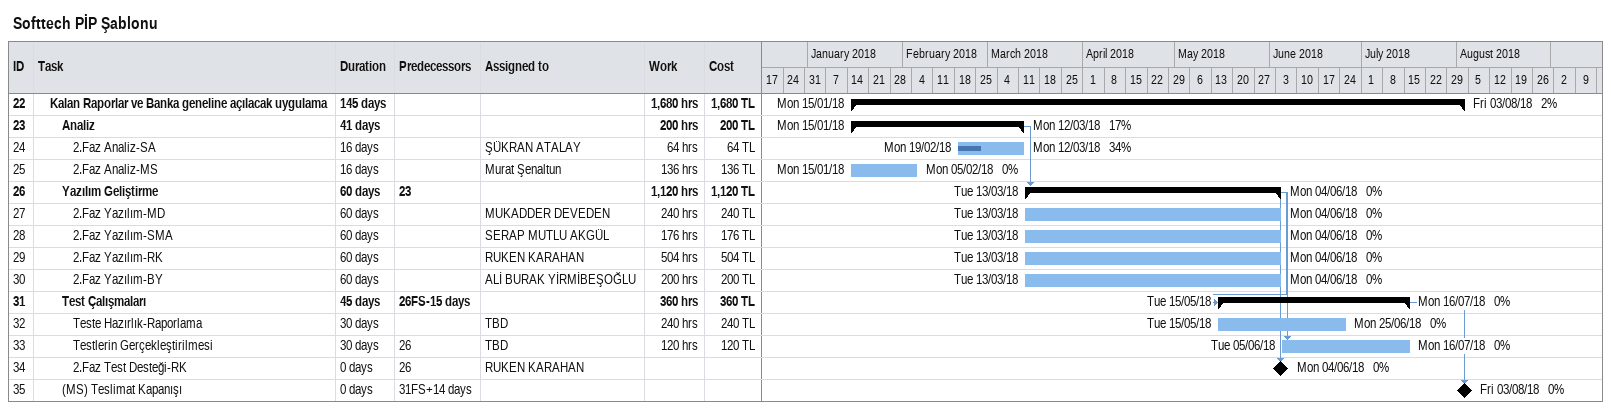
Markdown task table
Softtech PİP Şablonu

| ID | Level | Task | Duration | Start | Finish | Predecessors | Resources | % complete | Work (h) | Cost (TL) |
|---|---|---|---|---|---|---|---|---|---|---|
| 22 | 2 | **Kalan Raporlar ve Banka geneline açılacak uygulama** | 145d | 2018-01-15 | 2018-08-03 |  |  | 2 | 1680 | 1680 |
| 23 | 3 | **Analiz** | 41d | 2018-01-15 | 2018-03-12 |  |  | 17 | 200 | 200 |
| 24 | 4 | 2.Faz Analiz-SA | 16d | 2018-02-19 | 2018-03-12 |  | ŞÜKRAN ATALAY | 34 | 64 | 64 |
| 25 | 4 | 2.Faz Analiz-MS | 16d | 2018-01-15 | 2018-02-05 |  | Murat Şenaltun | 0 | 136 | 136 |
| 26 | 3 | **Yazılım Geliştirme** | 60d | 2018-03-13 | 2018-06-04 | 23 |  | 0 | 1120 | 1120 |
| 27 | 4 | 2.Faz Yazılım-MD | 60d | 2018-03-13 | 2018-06-04 |  | MUKADDER DEVEDEN | 0 | 240 | 240 |
| 28 | 4 | 2.Faz Yazılım-SMA | 60d | 2018-03-13 | 2018-06-04 |  | SERAP MUTLU AKGÜL | 0 | 176 | 176 |
| 29 | 4 | 2.Faz Yazılım-RK | 60d | 2018-03-13 | 2018-06-04 |  | RUKEN KARAHAN | 0 | 504 | 504 |
| 30 | 4 | 2.Faz Yazılım-BY | 60d | 2018-03-13 | 2018-06-04 |  | ALİ BURAK YİRMİBEŞOĞLU | 0 | 200 | 200 |
| 31 | 3 | **Test Çalışmaları** | 45d | 2018-05-15 | 2018-07-16 | 26FS-15d |  | 0 | 360 | 360 |
| 32 | 4 | Teste Hazırlık-Raporlama | 30d | 2018-05-15 | 2018-06-25 |  | TBD | 0 | 240 | 240 |
| 33 | 4 | Testlerin Gerçekleştirilmesi | 30d | 2018-06-05 | 2018-07-16 | 26 | TBD | 0 | 120 | 120 |
| 34 | 4 | 2.Faz Test Desteği-RK | 0d | 2018-06-04 | 2018-06-04 | 26 | RUKEN KARAHAN | 0 |  |  |
| 35 | 3 | (MS) Teslimat Kapanışı | 0d | 2018-08-03 | 2018-08-03 | 31FS+14d |  | 0 |  |  |
